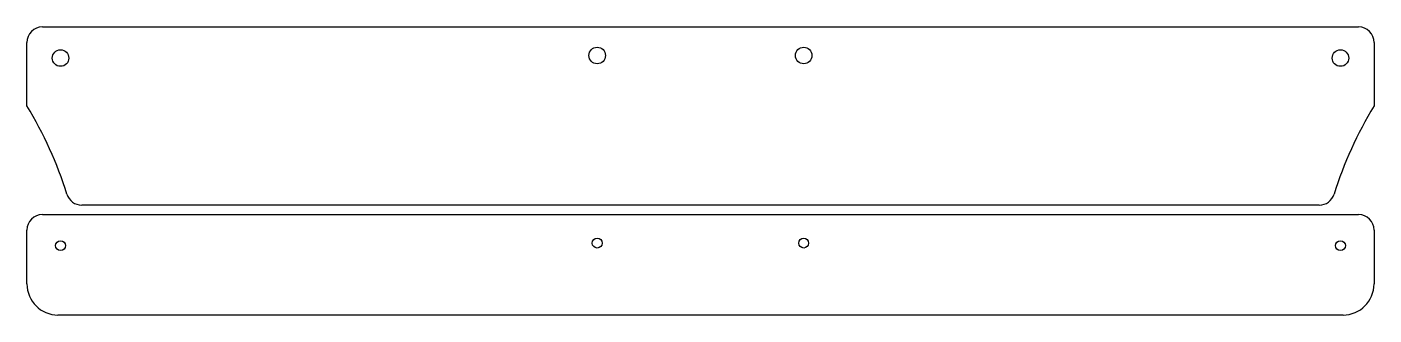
# Model space of a CAD drawing. Header units: millimetres. Extents: x 1 to 262, y 1 to 57.
import ezdxf

# ---------------------------------------------------------------- set-up
doc = ezdxf.new("R2010")
doc.units = ezdxf.units.MM
doc.layers.get('0').update_dxf_attribs({"lineweight": 25, "true_color": 0x000000})

msp = doc.modelspace()

# ---------------------------------------------------------------- linework, layer by layer
for p, q in [((4, 56.63), (258.65, 56.63)), ((1, 41.4), (1, 53.63)), ((261.65, 53.63), (261.65, 41.4)), ((251.05, 22.23), (11.6, 22.23)), ((4, 20.4), (258.65, 20.4)), ((1, 7), (1, 17.4)), ((261.65, 17.4), (261.65, 7)), ((255.65, 1), (7, 1))]:
    msp.add_line(p, q)
for centre, radius in [((7.5, 50.63), 1.6), ((111.34, 51.12), 1.6), ((151.29, 51.12), 1.6), ((151.29, 51.12), 1.6), ((255.15, 50.63), 1.6), ((111.34, 14.89), 0.956), ((151.29, 14.89), 0.956), ((7.5, 14.4), 0.956), ((255.15, 14.4), 0.956)]:
    msp.add_circle(centre, radius)
for centre, radius, start, end in [((4, 53.63), 3, 90, 180), ((258.65, 53.63), 3, 0, 90), ((-65.35, 1.01), 77.67, 17.4688, 31.324), ((328, 1.01), 77.67, 148.676, 162.5312), ((11.6, 25.23), 3, 197.4688, 270), ((251.05, 25.23), 3, 270, 342.5312), ((4, 17.4), 3, 90, 180), ((258.65, 17.4), 3, 0, 90), ((7, 7), 6, 180, 270), ((255.65, 7), 6, 270, 0)]:
    msp.add_arc(centre, radius, start, end)

doc.saveas('drawing.dxf')
